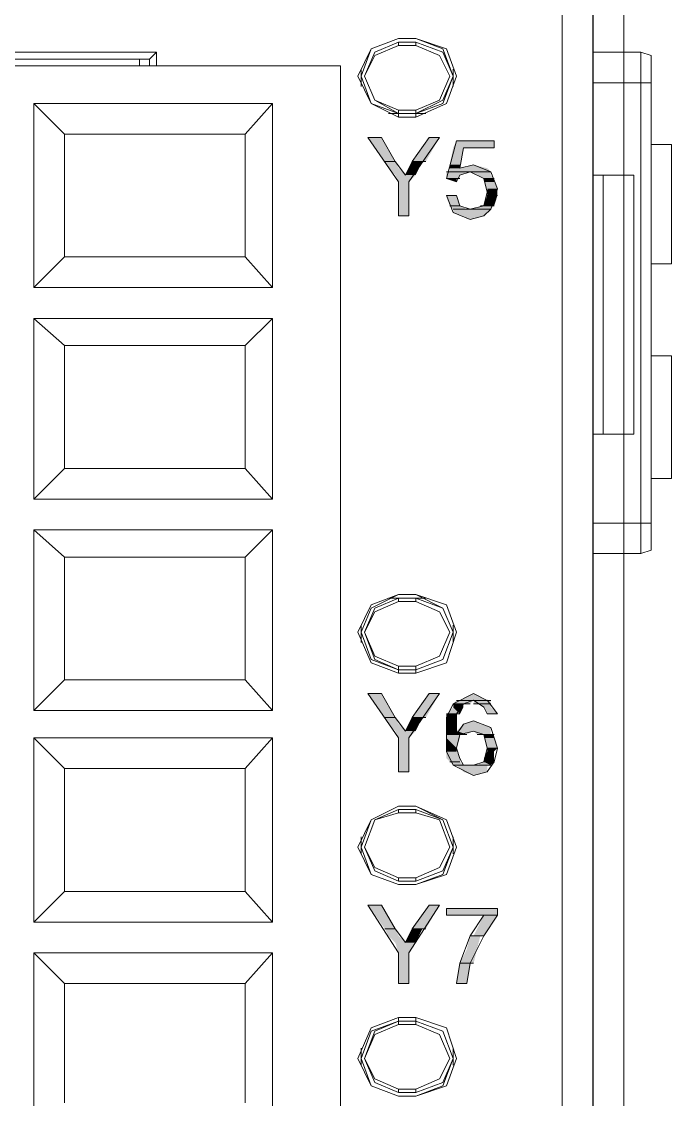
# Model space of a CAD drawing. Header units: millimetres. Extents: x -11 to 1219, y 0 to 1751.
# Drawn here: x 242.85 to 253.64, y 909.36 to 927.26 of the extents above; entities that cross this region are included whole.
import ezdxf

# ---------------------------------------------------------------- set-up
doc = ezdxf.new("R2010")
doc.units = ezdxf.units.MM
doc.header["$LTSCALE"] = 10
doc.layers.add('_MULTI_WIRE', color=9, linetype='CONTINUOUS')
doc.layers.add('PDF_Geometry', color=7, linetype='CONTINUOUS', true_color=0x151d1f)
doc.layers.add('PDF_Solid Fills', color=7, linetype='CONTINUOUS', true_color=0x070809)
doc.layers.get('_MULTI_WIRE').off()

# ---------------------------------------------------------------- blocks, each defined once
blk = doc.blocks.new('DVP-28SWS211R')
at = {"layer": 'PDF_Geometry', "color": 7, "lineweight": 9, "true_color": 0xffffff}
for p, q in [((0, 0), (0, -90.359)), ((45.208, -90.359), (45.208, 0)), ((-0.51, -0.453), (-0.51, -89.906)), ((45.718, -0.453), (45.718, -89.906)), ((42.035, -37.673), (42.488, -37.503)), ((42.488, -37.503), (42.035, -37.673)), ((42.092, -37.73), (42.488, -37.56)), ((42.488, -37.503), (42.772, -37.503)), ((42.772, -37.503), (42.488, -37.503)), ((42.488, -37.503), (42.488, -37.503)), ((42.772, -37.56), (42.488, -37.56)), ((42.488, -37.56), (42.488, -37.616)), ((42.772, -37.503), (42.772, -37.503)), ((42.772, -37.503), (43.225, -37.673)), ((42.772, -37.503), (43.282, -37.673)), ((42.772, -37.616), (42.772, -37.56)), ((43.225, -37.73), (42.772, -37.56)), ((30.818, -37.73), (38.466, -37.73)), ((38.466, -37.73), (38.353, -37.843)), ((38.466, -37.956), (38.466, -37.73)), ((42.035, -37.673), (41.809, -38.126)), ((41.865, -38.126), (42.035, -37.673)), ((41.922, -38.126), (42.092, -37.73)), ((42.488, -37.616), (42.092, -37.786)), ((42.772, -37.616), (42.488, -37.616)), ((43.168, -37.786), (42.772, -37.616)), ((43.225, -37.673), (43.395, -38.126)), ((43.395, -38.126), (43.225, -37.73)), ((43.282, -37.673), (43.452, -38.126)), ((46.511, -37.73), (45.718, -37.73)), ((46.511, -46.057), (46.511, -37.73)), ((46.681, -37.786), (46.511, -37.73)), ((38.353, -37.843), (30.932, -37.843)), ((38.183, -37.956), (38.183, -37.843)), ((38.353, -37.956), (38.353, -37.843)), ((42.092, -37.786), (41.922, -38.126)), ((43.338, -38.126), (43.168, -37.786)), ((46.681, -37.956), (46.681, -37.786)), ((41.525, -37.956), (30.365, -37.956)), ((41.525, -37.956), (41.525, -70.418)), ((41.809, -38.126), (42.035, -38.58)), ((41.865, -38.296), (41.865, -38.013)), ((42.035, -38.58), (41.865, -38.126)), ((42.092, -38.523), (41.922, -38.126)), ((41.922, -38.126), (42.092, -38.523)), ((43.168, -38.523), (43.338, -38.126)), ((43.395, -38.126), (43.225, -38.58)), ((43.225, -38.523), (43.395, -38.126)), ((43.452, -38.126), (43.282, -38.58)), ((43.395, -38.296), (43.395, -38.013)), ((46.681, -45.888), (46.681, -37.956)), ((45.718, -38.24), (46.681, -38.24)), ((40.392, -38.58), (36.427, -38.58)), ((36.427, -38.58), (36.427, -41.639)), ((36.427, -38.58), (36.937, -39.089)), ((39.939, -39.089), (40.392, -38.58)), ((40.392, -41.639), (40.392, -38.58)), ((42.488, -38.749), (42.035, -38.58)), ((42.035, -38.58), (42.488, -38.806)), ((42.488, -38.749), (42.092, -38.523)), ((42.092, -38.523), (42.488, -38.693)), ((42.772, -38.749), (43.225, -38.523)), ((42.772, -38.693), (43.168, -38.523)), ((43.225, -38.58), (42.772, -38.749)), ((43.282, -38.58), (42.772, -38.806)), ((42.942, -38.749), (42.318, -38.749)), ((42.488, -38.693), (42.772, -38.693)), ((42.488, -38.749), (42.488, -38.693)), ((42.488, -38.749), (42.488, -38.806)), ((42.772, -38.749), (42.488, -38.749)), ((42.488, -38.749), (42.772, -38.749)), ((42.488, -38.806), (42.772, -38.806)), ((42.772, -38.749), (42.772, -38.693)), ((42.772, -38.806), (42.772, -38.749)), ((36.937, -39.089), (39.939, -39.089)), ((36.937, -39.089), (36.937, -41.129)), ((39.939, -39.089), (39.939, -41.129)), ((41.979, -39.146), (42.205, -39.146)), ((42.205, -39.146), (41.979, -39.146)), ((42.205, -39.146), (41.979, -39.146)), ((41.979, -39.146), (42.488, -39.883)), ((42.432, -39.543), (42.205, -39.146)), ((42.658, -39.883), (43.168, -39.146)), ((42.998, -39.146), (42.715, -39.543)), ((42.998, -39.146), (43.168, -39.146)), ((43.168, -39.146), (42.998, -39.146)), ((43.168, -39.146), (42.998, -39.146)), ((43.451, -39.203), (43.282, -39.826)), ((43.451, -39.203), (44.075, -39.203)), ((44.075, -39.203), (43.451, -39.203)), ((44.075, -39.203), (43.451, -39.203)), ((44.075, -39.316), (44.075, -39.203)), ((43.508, -39.656), (43.565, -39.316)), ((43.565, -39.316), (44.075, -39.316)), ((44.075, -39.316), (43.565, -39.316)), ((43.565, -39.316), (44.075, -39.316)), ((46.681, -39.259), (47.021, -39.259)), ((47.021, -39.259), (47.021, -41.242)), ((42.262, -39.543), (42.432, -39.543)), ((42.432, -39.543), (42.262, -39.543)), ((42.262, -39.543), (42.432, -39.543)), ((42.432, -39.543), (42.262, -39.543)), ((42.602, -39.769), (42.432, -39.543)), ((42.715, -39.543), (42.602, -39.769)), ((42.715, -39.543), (42.885, -39.543)), ((42.885, -39.543), (42.715, -39.543)), ((42.715, -39.543), (42.942, -39.543)), ((42.885, -39.543), (42.715, -39.543)), ((42.942, -39.543), (42.885, -39.543)), ((43.338, -39.713), (43.282, -39.713)), ((43.282, -39.713), (44.018, -39.713)), ((44.018, -39.713), (43.338, -39.713)), ((43.338, -39.713), (44.018, -39.713)), ((44.018, -39.713), (43.338, -39.713)), ((43.735, -39.599), (43.508, -39.656)), ((43.508, -39.769), (43.678, -39.713)), ((43.678, -39.713), (43.905, -39.826)), ((44.018, -39.713), (43.735, -39.599)), ((44.131, -39.996), (44.018, -39.713)), ((42.488, -39.883), (42.488, -40.449)), ((42.658, -40.449), (42.658, -39.883)), ((43.282, -39.826), (43.451, -39.826)), ((43.451, -39.826), (43.282, -39.826)), ((43.282, -39.826), (43.508, -39.826)), ((43.451, -39.826), (43.282, -39.826)), ((43.282, -39.826), (43.451, -39.883)), ((43.451, -39.883), (43.508, -39.769)), ((43.508, -39.826), (43.451, -39.826)), ((43.905, -39.826), (44.075, -39.826)), ((44.075, -39.826), (43.905, -39.826)), ((43.905, -39.826), (44.075, -39.826)), ((44.075, -39.826), (43.905, -39.826)), ((43.905, -39.826), (43.961, -40.052)), ((45.718, -39.769), (46.397, -39.769)), ((45.888, -39.769), (45.888, -44.075)), ((46.397, -44.075), (46.397, -39.769)), ((43.961, -40.052), (43.905, -40.279)), ((44.018, -40.336), (44.131, -39.996)), ((43.451, -40.109), (43.282, -40.109)), ((43.282, -40.109), (43.451, -40.109)), ((43.451, -40.109), (43.282, -40.109)), ((43.282, -40.109), (43.395, -40.392)), ((43.451, -40.109), (43.451, -40.109)), ((43.508, -40.279), (43.451, -40.109)), ((43.961, -40.109), (44.131, -40.109)), ((44.131, -40.109), (43.961, -40.109)), ((43.961, -40.109), (44.131, -40.109)), ((44.131, -40.109), (43.961, -40.109)), ((42.488, -40.449), (42.658, -40.449)), ((42.658, -40.449), (42.488, -40.449)), ((42.488, -40.449), (42.658, -40.449)), ((43.338, -40.279), (43.508, -40.279)), ((43.508, -40.279), (43.338, -40.279)), ((43.338, -40.279), (43.508, -40.279)), ((43.508, -40.279), (43.338, -40.279)), ((43.395, -40.336), (43.678, -40.336)), ((43.678, -40.336), (43.395, -40.336)), ((43.395, -40.336), (43.678, -40.336)), ((43.678, -40.336), (43.395, -40.336)), ((43.395, -40.392), (43.678, -40.506)), ((43.678, -40.336), (43.508, -40.279)), ((43.905, -40.279), (43.678, -40.336)), ((43.735, -40.336), (43.678, -40.336)), ((43.678, -40.336), (44.018, -40.336)), ((43.678, -40.506), (43.905, -40.449)), ((44.018, -40.336), (43.735, -40.336)), ((43.735, -40.336), (44.018, -40.336)), ((44.018, -40.336), (43.735, -40.336)), ((43.905, -40.279), (43.848, -40.279)), ((43.848, -40.279), (44.075, -40.279)), ((44.075, -40.279), (43.905, -40.279)), ((43.905, -40.279), (44.075, -40.279)), ((44.075, -40.279), (43.905, -40.279)), ((43.905, -40.449), (44.018, -40.336)), ((36.937, -41.129), (36.427, -41.639)), ((39.939, -41.129), (36.937, -41.129)), ((39.939, -41.129), (40.392, -41.639)), ((46.681, -41.242), (47.021, -41.242)), ((36.427, -41.639), (40.392, -41.639)), ((40.392, -42.149), (36.427, -42.149)), ((36.427, -42.149), (36.427, -45.151)), ((36.427, -42.149), (36.937, -42.602)), ((40.392, -42.149), (39.939, -42.602)), ((40.392, -45.151), (40.392, -42.149)), ((39.939, -42.602), (36.937, -42.602)), ((36.937, -42.602), (36.937, -44.641)), ((39.939, -42.602), (39.939, -44.641)), ((46.681, -42.772), (47.021, -42.772)), ((47.021, -42.772), (47.021, -44.811)), ((45.718, -44.075), (46.397, -44.075)), ((36.427, -45.151), (36.937, -44.641)), ((36.937, -44.641), (39.939, -44.641)), ((39.939, -44.641), (40.392, -45.151)), ((46.681, -44.811), (47.021, -44.811)), ((36.427, -45.151), (40.392, -45.151)), ((45.718, -45.548), (46.681, -45.548)), ((40.392, -45.661), (36.427, -45.661)), ((36.937, -46.114), (36.427, -45.661)), ((36.427, -45.661), (36.427, -48.663)), ((40.392, -45.661), (39.939, -46.114)), ((40.392, -48.663), (40.392, -45.661)), ((46.681, -46.001), (46.511, -46.057)), ((46.681, -45.888), (46.681, -46.001)), ((39.939, -46.114), (36.937, -46.114)), ((36.937, -48.154), (36.937, -46.114)), ((39.939, -46.114), (39.939, -48.154)), ((45.718, -46.057), (46.511, -46.057)), ((46.511, -46.057), (45.718, -46.057)), ((42.035, -46.964), (42.488, -46.737)), ((42.488, -46.737), (42.035, -46.907)), ((42.092, -46.964), (42.488, -46.794)), ((42.488, -46.851), (42.092, -47.021)), ((42.942, -46.794), (42.318, -46.794)), ((42.488, -46.737), (42.772, -46.737)), ((42.772, -46.737), (42.488, -46.737)), ((42.488, -46.737), (42.488, -46.737)), ((42.772, -46.794), (42.488, -46.794)), ((42.488, -46.794), (42.488, -46.851)), ((42.772, -46.851), (42.488, -46.851)), ((42.772, -46.737), (42.772, -46.737)), ((42.772, -46.737), (43.225, -46.964)), ((42.772, -46.737), (43.282, -46.907)), ((42.772, -46.851), (42.772, -46.794)), ((43.225, -46.964), (42.772, -46.794)), ((43.168, -47.021), (42.772, -46.851)), ((42.035, -46.907), (41.809, -47.36)), ((41.865, -47.36), (42.035, -46.964)), ((41.922, -47.361), (42.092, -46.964)), ((42.092, -47.021), (41.922, -47.36)), ((43.338, -47.36), (43.168, -47.021)), ((43.225, -46.964), (43.395, -47.36)), ((43.395, -47.36), (43.225, -46.964)), ((43.282, -46.907), (43.452, -47.36)), ((41.865, -47.53), (41.865, -47.247)), ((43.395, -47.53), (43.395, -47.247)), ((41.809, -47.36), (42.035, -47.87)), ((42.035, -47.814), (41.865, -47.36)), ((41.922, -47.36), (42.092, -47.757)), ((42.092, -47.814), (41.922, -47.361)), ((43.168, -47.757), (43.338, -47.36)), ((43.395, -47.36), (43.225, -47.814)), ((43.225, -47.814), (43.395, -47.36)), ((43.452, -47.36), (43.282, -47.87)), ((42.092, -47.757), (42.488, -47.927)), ((42.772, -47.927), (43.168, -47.757)), ((42.488, -47.984), (42.035, -47.814)), ((42.035, -47.87), (42.488, -48.04)), ((42.488, -47.984), (42.092, -47.814)), ((42.488, -47.927), (42.772, -47.927)), ((42.488, -47.984), (42.488, -47.927)), ((43.225, -47.814), (42.772, -47.984)), ((42.772, -47.984), (43.225, -47.814)), ((43.282, -47.87), (42.772, -48.04)), ((42.772, -47.984), (42.772, -47.927)), ((36.427, -48.663), (36.937, -48.154)), ((36.937, -48.154), (39.939, -48.154)), ((39.939, -48.154), (40.392, -48.663)), ((42.488, -47.984), (42.488, -48.04)), ((42.772, -47.984), (42.488, -47.984)), ((42.488, -47.984), (42.772, -47.984)), ((42.488, -48.04), (42.772, -48.04)), ((42.772, -48.04), (42.772, -47.984)), ((41.979, -48.38), (42.205, -48.38)), ((42.205, -48.38), (41.979, -48.38)), ((42.205, -48.38), (41.979, -48.38)), ((41.979, -48.38), (42.488, -49.117)), ((42.432, -48.777), (42.205, -48.38)), ((42.658, -49.117), (43.168, -48.38)), ((42.998, -48.38), (42.715, -48.777)), ((42.998, -48.38), (43.168, -48.38)), ((43.168, -48.38), (42.998, -48.38)), ((43.168, -48.38), (42.998, -48.38)), ((43.735, -48.38), (43.395, -48.55)), ((43.508, -48.494), (43.452, -48.494)), ((43.452, -48.494), (44.018, -48.494)), ((44.018, -48.494), (43.508, -48.494)), ((43.508, -48.494), (44.018, -48.494)), ((44.018, -48.494), (43.508, -48.494)), ((43.565, -48.55), (43.735, -48.493)), ((43.961, -48.494), (43.735, -48.38)), ((43.735, -48.493), (43.905, -48.607)), ((44.131, -48.72), (43.961, -48.493)), ((36.427, -48.663), (40.392, -48.663)), ((43.395, -48.55), (43.282, -48.777)), ((43.395, -48.55), (43.565, -48.55)), ((43.565, -48.55), (43.395, -48.55)), ((43.395, -48.55), (43.678, -48.55)), ((43.565, -48.55), (43.395, -48.55)), ((43.452, -48.72), (43.565, -48.55)), ((43.678, -48.55), (43.565, -48.55)), ((43.735, -48.55), (44.018, -48.55)), ((44.018, -48.55), (43.735, -48.55)), ((43.735, -48.55), (44.018, -48.55)), ((44.018, -48.55), (43.735, -48.55)), ((43.905, -48.607), (43.961, -48.72)), ((42.262, -48.777), (42.432, -48.777)), ((42.432, -48.777), (42.262, -48.777)), ((42.262, -48.777), (42.432, -48.777)), ((42.432, -48.777), (42.262, -48.777)), ((42.602, -49.003), (42.432, -48.777)), ((42.715, -48.777), (42.602, -49.003)), ((42.715, -48.777), (42.885, -48.777)), ((42.885, -48.777), (42.715, -48.777)), ((42.715, -48.777), (42.942, -48.777)), ((42.885, -48.777), (42.715, -48.777)), ((42.942, -48.777), (42.885, -48.777)), ((43.282, -48.72), (43.451, -48.72)), ((43.451, -48.72), (43.282, -48.72)), ((43.282, -48.72), (43.508, -48.72)), ((43.451, -48.72), (43.282, -48.72)), ((43.282, -48.72), (43.451, -48.72)), ((43.451, -48.72), (43.282, -48.72)), ((43.282, -48.72), (43.451, -48.72)), ((43.451, -48.72), (43.282, -48.72)), ((43.282, -48.777), (43.282, -49.117)), ((43.508, -48.72), (43.451, -48.72)), ((43.452, -49.06), (43.452, -48.72)), ((43.735, -48.833), (43.565, -48.89)), ((44.018, -48.947), (43.735, -48.833)), ((43.961, -48.72), (43.961, -48.72)), ((43.961, -48.72), (43.961, -48.72)), ((43.961, -48.72), (44.131, -48.72)), ((44.131, -48.72), (43.961, -48.72)), ((43.961, -48.72), (43.961, -48.72)), ((43.961, -48.72), (43.961, -48.72)), ((43.961, -48.72), (43.961, -48.72)), ((43.961, -48.72), (44.131, -48.72)), ((43.565, -48.89), (43.452, -49.06)), ((43.508, -49.06), (43.735, -49.003)), ((43.735, -49.003), (43.905, -49.06)), ((44.131, -49.287), (44.018, -48.947)), ((40.392, -49.117), (36.427, -49.117)), ((36.937, -49.627), (36.427, -49.117)), ((36.427, -49.117), (36.427, -52.176)), ((40.392, -49.117), (39.939, -49.627)), ((40.392, -52.176), (40.392, -49.117)), ((42.488, -49.117), (42.488, -49.683)), ((42.658, -49.683), (42.658, -49.117)), ((43.282, -49.06), (43.508, -49.06)), ((43.508, -49.06), (43.282, -49.06)), ((43.282, -49.06), (43.621, -49.06)), ((43.508, -49.06), (43.282, -49.06)), ((43.282, -49.06), (43.508, -49.06)), ((43.508, -49.06), (43.282, -49.06)), ((43.282, -49.06), (43.508, -49.06)), ((43.508, -49.06), (43.282, -49.06)), ((43.282, -49.117), (43.282, -49.343)), ((43.452, -49.287), (43.508, -49.06)), ((43.621, -49.06), (43.508, -49.06)), ((43.791, -49.06), (44.075, -49.06)), ((44.075, -49.06), (43.791, -49.06)), ((43.791, -49.06), (44.075, -49.06)), ((44.075, -49.06), (43.791, -49.06)), ((43.905, -49.06), (44.075, -49.06)), ((44.075, -49.06), (43.905, -49.06)), ((43.905, -49.06), (44.075, -49.06)), ((44.075, -49.06), (43.905, -49.06)), ((43.905, -49.06), (43.961, -49.287)), ((43.282, -49.287), (43.451, -49.287)), ((43.451, -49.287), (43.282, -49.287)), ((43.282, -49.287), (43.451, -49.287)), ((43.451, -49.287), (43.282, -49.287)), ((43.282, -49.287), (43.451, -49.287)), ((43.451, -49.287), (43.282, -49.287)), ((43.282, -49.287), (43.451, -49.287)), ((43.451, -49.287), (43.282, -49.287)), ((43.282, -49.343), (43.395, -49.57)), ((43.508, -49.457), (43.452, -49.287)), ((43.961, -49.287), (43.905, -49.513)), ((43.961, -49.287), (44.131, -49.287)), ((44.131, -49.287), (43.961, -49.287)), ((43.961, -49.287), (44.131, -49.287)), ((44.131, -49.287), (43.961, -49.287)), ((43.961, -49.287), (44.131, -49.287)), ((44.131, -49.287), (43.961, -49.287)), ((43.961, -49.287), (44.131, -49.287)), ((44.131, -49.287), (43.961, -49.287)), ((44.075, -49.513), (44.131, -49.287)), ((43.338, -49.513), (43.508, -49.513)), ((43.508, -49.513), (43.338, -49.513)), ((43.338, -49.513), (43.508, -49.513)), ((43.508, -49.513), (43.338, -49.513)), ((43.395, -49.57), (43.678, -49.57)), ((43.678, -49.57), (43.395, -49.57)), ((43.395, -49.57), (43.678, -49.57)), ((43.678, -49.57), (43.395, -49.57)), ((43.395, -49.57), (43.735, -49.57)), ((43.735, -49.57), (43.395, -49.57)), ((43.395, -49.57), (43.735, -49.57)), ((43.735, -49.57), (43.395, -49.57)), ((43.395, -49.57), (43.735, -49.74)), ((43.565, -49.57), (43.508, -49.457)), ((43.735, -49.57), (43.565, -49.57)), ((43.905, -49.513), (43.735, -49.57)), ((43.791, -49.57), (43.735, -49.57)), ((43.735, -49.57), (44.018, -49.57)), ((43.735, -49.57), (43.961, -49.57)), ((43.961, -49.57), (43.735, -49.57)), ((43.735, -49.57), (44.018, -49.57)), ((43.961, -49.57), (43.735, -49.57)), ((44.018, -49.57), (43.791, -49.57)), ((43.791, -49.57), (44.018, -49.57)), ((44.018, -49.57), (43.791, -49.57)), ((43.905, -49.513), (44.075, -49.513)), ((44.075, -49.513), (43.905, -49.513)), ((43.905, -49.513), (44.075, -49.513)), ((44.075, -49.513), (43.905, -49.513)), ((43.961, -49.683), (44.075, -49.513)), ((44.018, -49.57), (43.961, -49.57)), ((39.939, -49.627), (36.937, -49.627)), ((36.937, -51.666), (36.937, -49.627)), ((39.939, -49.627), (39.939, -51.666)), ((42.488, -49.683), (42.658, -49.683)), ((42.658, -49.683), (42.488, -49.683)), ((42.488, -49.683), (42.658, -49.683)), ((43.735, -49.74), (43.961, -49.683)), ((42.035, -50.476), (42.488, -50.25)), ((42.488, -50.25), (42.035, -50.476)), ((42.488, -50.25), (42.772, -50.25)), ((42.772, -50.25), (42.488, -50.25)), ((42.488, -50.25), (42.488, -50.25)), ((42.772, -50.25), (42.772, -50.25)), ((42.772, -50.25), (43.225, -50.476)), ((43.282, -50.476), (42.772, -50.25)), ((42.035, -50.476), (41.809, -50.93)), ((41.865, -50.93), (42.035, -50.476)), ((41.922, -50.93), (42.092, -50.476)), ((42.092, -50.476), (41.922, -50.93)), ((42.092, -50.476), (42.488, -50.306)), ((42.488, -50.363), (42.092, -50.476)), ((42.772, -50.306), (42.488, -50.306)), ((42.488, -50.306), (42.488, -50.363)), ((42.772, -50.363), (42.488, -50.363)), ((42.772, -50.363), (42.772, -50.306)), ((42.772, -50.306), (43.225, -50.476)), ((43.168, -50.476), (42.772, -50.363)), ((43.338, -50.93), (43.168, -50.476)), ((43.225, -50.476), (43.395, -50.93)), ((43.225, -50.476), (43.395, -50.93)), ((43.452, -50.93), (43.282, -50.476)), ((41.865, -51.043), (41.865, -50.76)), ((43.395, -51.043), (43.395, -50.76)), ((41.809, -50.93), (42.035, -51.383)), ((42.035, -51.383), (41.865, -50.93)), ((42.092, -51.326), (41.922, -50.93)), ((41.922, -50.93), (42.092, -51.269)), ((43.168, -51.269), (43.338, -50.93)), ((43.395, -50.93), (43.225, -51.326)), ((43.395, -50.93), (43.225, -51.383)), ((43.282, -51.383), (43.452, -50.93)), ((42.092, -51.269), (42.488, -51.439)), ((42.488, -51.496), (42.092, -51.326)), ((42.772, -51.439), (43.168, -51.269)), ((43.225, -51.326), (42.772, -51.496)), ((42.488, -51.553), (42.035, -51.383)), ((42.035, -51.383), (42.488, -51.553)), ((42.488, -51.439), (42.488, -51.496)), ((42.488, -51.439), (42.772, -51.439)), ((42.488, -51.496), (42.772, -51.496)), ((42.772, -51.553), (42.488, -51.553)), ((42.488, -51.553), (42.772, -51.553)), ((42.488, -51.553), (42.488, -51.553)), ((43.225, -51.383), (42.772, -51.553)), ((42.772, -51.553), (43.282, -51.383)), ((42.772, -51.496), (42.772, -51.439)), ((42.772, -51.553), (42.772, -51.553)), ((36.427, -52.176), (36.937, -51.666)), ((36.937, -51.666), (39.939, -51.666)), ((39.939, -51.666), (40.392, -52.176)), ((41.979, -51.893), (42.205, -51.893)), ((42.205, -51.893), (41.979, -51.893)), ((42.205, -51.893), (41.979, -51.893)), ((41.979, -51.893), (42.488, -52.686)), ((42.432, -52.289), (42.205, -51.893)), ((42.658, -52.686), (43.168, -51.893)), ((42.998, -51.893), (42.715, -52.289)), ((42.998, -51.893), (43.168, -51.893)), ((43.168, -51.893), (42.998, -51.893)), ((43.168, -51.893), (42.998, -51.893)), ((43.282, -51.949), (44.131, -51.949)), ((44.131, -51.949), (43.282, -51.949)), ((43.282, -52.063), (43.282, -51.949)), ((43.282, -51.949), (44.131, -51.949)), ((43.282, -52.063), (44.131, -52.063)), ((44.131, -52.063), (43.282, -52.063)), ((43.282, -52.063), (44.131, -52.063)), ((44.131, -52.063), (43.282, -52.063)), ((43.282, -52.063), (43.905, -52.063)), ((43.905, -52.063), (43.282, -52.063)), ((43.905, -52.063), (43.282, -52.063)), ((43.905, -52.063), (43.678, -52.402)), ((44.131, -52.063), (43.905, -52.402)), ((44.131, -51.949), (44.131, -52.063)), ((36.427, -52.176), (40.392, -52.176)), ((42.262, -52.289), (42.432, -52.289)), ((42.432, -52.289), (42.262, -52.289)), ((42.262, -52.289), (42.432, -52.289)), ((42.432, -52.289), (42.262, -52.289)), ((42.602, -52.516), (42.432, -52.289)), ((42.715, -52.289), (42.602, -52.516)), ((42.715, -52.289), (42.885, -52.289)), ((42.885, -52.289), (42.715, -52.289)), ((42.715, -52.289), (42.942, -52.289)), ((42.885, -52.289), (42.715, -52.289)), ((42.942, -52.289), (42.885, -52.289)), ((43.678, -52.402), (43.508, -52.856)), ((43.735, -52.402), (43.678, -52.402)), ((43.678, -52.402), (43.848, -52.402)), ((43.905, -52.402), (43.678, -52.856)), ((43.848, -52.402), (43.735, -52.402)), ((43.735, -52.402), (43.905, -52.402)), ((43.848, -52.402), (43.735, -52.402)), ((43.905, -52.402), (43.848, -52.402)), ((40.392, -52.686), (36.427, -52.686)), ((36.937, -53.196), (36.427, -52.686)), ((36.427, -52.686), (36.427, -55.688)), ((40.392, -52.686), (39.939, -53.196)), ((40.392, -55.688), (40.392, -52.686)), ((42.488, -52.686), (42.488, -53.196)), ((42.658, -53.196), (42.658, -52.686)), ((43.508, -52.856), (43.452, -53.196)), ((43.508, -52.856), (43.678, -52.856)), ((43.678, -52.856), (43.508, -52.856)), ((43.508, -52.856), (43.735, -52.856)), ((43.678, -52.856), (43.508, -52.856)), ((43.621, -53.196), (43.678, -52.856)), ((43.735, -52.856), (43.678, -52.856)), ((39.939, -53.196), (36.937, -53.196)), ((36.937, -55.178), (36.937, -53.196)), ((39.939, -53.196), (39.939, -55.178)), ((42.488, -53.196), (42.658, -53.196)), ((42.658, -53.196), (42.488, -53.196)), ((42.488, -53.196), (42.658, -53.196)), ((43.451, -53.196), (43.621, -53.196)), ((43.621, -53.196), (43.451, -53.196)), ((43.452, -53.196), (43.621, -53.196)), ((42.035, -53.932), (42.488, -53.762)), ((42.035, -53.989), (42.488, -53.819)), ((42.488, -53.819), (42.092, -53.989)), ((42.488, -53.875), (42.092, -54.045)), ((42.772, -53.762), (42.488, -53.762)), ((42.488, -53.762), (42.488, -53.819)), ((42.488, -53.819), (42.772, -53.819)), ((42.772, -53.819), (42.488, -53.819)), ((42.488, -53.819), (42.488, -53.875)), ((42.772, -53.875), (42.488, -53.875)), ((42.772, -53.819), (42.772, -53.762)), ((43.282, -53.932), (42.772, -53.762)), ((42.772, -53.819), (42.772, -53.875)), ((42.772, -53.819), (43.225, -53.989)), ((42.772, -53.819), (43.225, -53.989)), ((43.168, -54.045), (42.772, -53.875)), ((41.809, -54.442), (42.035, -53.932)), ((41.865, -54.442), (42.035, -53.989)), ((42.092, -53.989), (41.922, -54.442)), ((42.092, -54.045), (41.922, -54.442)), ((43.338, -54.442), (43.168, -54.045)), ((43.225, -53.989), (43.395, -54.442)), ((43.225, -53.989), (43.395, -54.442)), ((43.452, -54.442), (43.282, -53.932)), ((41.865, -54.555), (41.865, -54.272)), ((43.395, -54.555), (43.395, -54.272)), ((42.035, -54.895), (41.809, -54.442)), ((42.035, -54.895), (41.865, -54.442)), ((41.922, -54.442), (42.092, -54.838)), ((41.922, -54.442), (42.092, -54.782)), ((43.168, -54.782), (43.338, -54.442)), ((43.395, -54.442), (43.225, -54.838)), ((43.395, -54.442), (43.225, -54.895)), ((43.282, -54.895), (43.452, -54.442)), ((42.488, -55.065), (42.035, -54.895)), ((42.488, -55.065), (42.035, -54.895)), ((42.092, -54.782), (42.488, -54.952)), ((42.092, -54.838), (42.488, -55.008)), ((42.488, -54.952), (42.488, -55.008)), ((42.488, -54.952), (42.772, -54.952)), ((42.772, -54.952), (43.168, -54.782)), ((43.225, -54.838), (42.772, -55.008)), ((43.225, -54.895), (42.772, -55.065)), ((42.772, -55.065), (43.282, -54.895)), ((42.772, -55.008), (42.772, -54.952)), ((42.488, -55.008), (42.772, -55.008)), ((42.772, -55.065), (42.488, -55.065)), ((42.488, -55.065), (42.772, -55.065)), ((42.488, -55.065), (42.488, -55.065)), ((42.772, -55.065), (42.772, -55.065))]:
    blk.add_line(p, q, dxfattribs=at)
at = {"layer": 'PDF_Solid Fills', "color": 7, "lineweight": 9, "true_color": 0xffffff, "transparency": 33554559}
for points in [[(41.979, -39.146), (42.262, -39.543), (42.432, -39.543)], [(41.979, -39.146), (42.205, -39.146), (42.432, -39.543)], [(42.998, -39.146), (42.715, -39.543), (42.942, -39.543)], [(42.998, -39.146), (43.168, -39.146), (42.942, -39.543)], [(43.451, -39.203), (43.395, -39.316), (44.075, -39.316)], [(43.451, -39.203), (44.075, -39.203), (44.075, -39.316)], [(43.395, -39.316), (43.338, -39.599), (43.508, -39.599)], [(43.395, -39.316), (43.565, -39.316), (43.508, -39.599)], [(42.262, -39.543), (42.318, -39.656), (42.488, -39.656)], [(42.262, -39.543), (42.432, -39.543), (42.488, -39.656)], [(42.715, -39.543), (42.658, -39.656), (42.828, -39.656)], [(42.715, -39.543), (42.885, -39.543), (42.828, -39.656)], [(42.318, -39.656), (42.432, -39.769), (42.602, -39.769)], [(42.318, -39.656), (42.488, -39.656), (42.602, -39.769)], [(42.658, -39.656), (42.602, -39.769), (42.772, -39.769)], [(42.658, -39.656), (42.828, -39.656), (42.772, -39.769)], [(43.282, -39.713), (43.282, -39.769), (43.508, -39.769)], [(43.282, -39.713), (43.678, -39.713), (43.508, -39.769)], [(43.338, -39.599), (43.338, -39.656), (43.508, -39.656)], [(43.338, -39.599), (43.508, -39.599), (43.508, -39.656)], [(43.338, -39.656), (43.338, -39.713), (44.018, -39.713)], [(43.338, -39.656), (43.961, -39.656), (44.018, -39.713)], [(43.735, -39.599), (43.508, -39.656), (43.961, -39.656)], [(43.678, -39.713), (43.791, -39.769), (44.018, -39.769)], [(43.678, -39.713), (44.018, -39.713), (44.018, -39.769)], [(42.432, -39.769), (42.488, -39.882), (42.658, -39.882)], [(42.432, -39.769), (42.772, -39.769), (42.658, -39.882)], [(42.488, -39.882), (42.488, -40.449), (42.658, -40.449)], [(42.488, -39.882), (42.658, -39.882), (42.658, -40.449)], [(43.282, -39.769), (43.282, -39.826), (43.508, -39.826)], [(43.282, -39.769), (43.508, -39.769), (43.508, -39.826)], [(43.282, -39.826), (43.451, -39.826), (43.451, -39.883)], [(43.791, -39.769), (43.905, -39.826), (44.075, -39.826)], [(43.791, -39.769), (44.018, -39.769), (44.075, -39.826)], [(43.905, -39.826), (43.905, -39.883), (44.075, -39.883)], [(43.905, -39.826), (44.075, -39.826), (44.075, -39.883)], [(43.905, -39.882), (43.961, -39.996), (44.131, -39.996)], [(43.905, -39.882), (44.075, -39.882), (44.131, -39.996)], [(43.961, -39.996), (43.961, -40.052), (44.131, -40.052)], [(43.961, -39.996), (44.131, -39.996), (44.131, -40.052)], [(43.961, -40.052), (43.961, -40.109), (44.131, -40.109)], [(43.961, -40.052), (44.131, -40.052), (44.131, -40.109)], [(43.282, -40.109), (43.338, -40.279), (43.508, -40.279)], [(43.282, -40.109), (43.451, -40.109), (43.508, -40.279)], [(43.961, -40.109), (43.905, -40.279), (44.075, -40.279)], [(43.961, -40.109), (44.131, -40.109), (44.075, -40.279)], [(43.338, -40.279), (43.395, -40.336), (43.621, -40.336)], [(43.338, -40.279), (43.508, -40.279), (43.621, -40.336)], [(43.395, -40.336), (43.395, -40.392), (43.961, -40.392)], [(43.395, -40.336), (44.018, -40.336), (43.961, -40.392)], [(43.395, -40.392), (43.565, -40.449), (43.905, -40.449)], [(43.395, -40.392), (43.961, -40.392), (43.905, -40.449)], [(43.565, -40.449), (43.905, -40.449), (43.678, -40.506)], [(43.848, -40.279), (43.735, -40.336), (44.018, -40.336)], [(43.848, -40.279), (44.075, -40.279), (44.018, -40.336)], [(41.979, -48.38), (42.262, -48.777), (42.432, -48.777)], [(41.979, -48.38), (42.205, -48.38), (42.432, -48.777)], [(42.998, -48.38), (42.715, -48.777), (42.942, -48.777)], [(42.998, -48.38), (43.168, -48.38), (42.942, -48.777)], [(43.451, -48.494), (43.395, -48.55), (43.678, -48.55)], [(43.451, -48.494), (43.735, -48.494), (43.678, -48.55)], [(43.735, -48.38), (43.508, -48.493), (43.961, -48.493)], [(43.735, -48.494), (43.735, -48.55), (44.018, -48.55)], [(43.735, -48.494), (44.018, -48.494), (44.018, -48.55)], [(43.395, -48.607), (43.282, -48.72), (43.508, -48.72)], [(43.395, -48.55), (43.395, -48.607), (43.565, -48.607)], [(43.395, -48.55), (43.565, -48.55), (43.565, -48.607)], [(43.395, -48.607), (43.565, -48.607), (43.508, -48.72)], [(43.791, -48.55), (43.905, -48.607), (44.018, -48.607)], [(43.791, -48.55), (44.018, -48.55), (44.018, -48.607)], [(43.905, -48.607), (43.961, -48.72), (44.131, -48.72)], [(43.905, -48.607), (44.018, -48.607), (44.131, -48.72)], [(42.262, -48.777), (42.318, -48.89), (42.488, -48.89)], [(42.262, -48.777), (42.432, -48.777), (42.488, -48.89)], [(42.715, -48.777), (42.658, -48.89), (42.828, -48.89)], [(42.715, -48.777), (42.885, -48.777), (42.828, -48.89)], [(43.282, -48.72), (43.282, -48.777), (43.451, -48.777)], [(43.282, -48.72), (43.451, -48.72), (43.451, -48.777)], [(43.282, -48.777), (43.282, -48.833), (43.451, -48.833)], [(43.282, -48.777), (43.451, -48.777), (43.451, -48.833)], [(43.282, -48.833), (43.282, -48.89), (43.451, -48.89)], [(43.282, -48.833), (43.451, -48.833), (43.451, -48.89)], [(43.735, -48.833), (43.565, -48.89), (43.848, -48.89)], [(42.318, -48.89), (42.432, -49.003), (42.602, -49.003)], [(42.318, -48.89), (42.488, -48.89), (42.602, -49.003)], [(42.432, -49.003), (42.488, -49.117), (42.658, -49.117)], [(42.432, -49.003), (42.772, -49.003), (42.658, -49.117)], [(42.658, -48.89), (42.602, -49.003), (42.772, -49.003)], [(42.658, -48.89), (42.828, -48.89), (42.772, -49.003)], [(43.282, -48.89), (43.282, -48.947), (43.451, -48.947)], [(43.282, -48.89), (43.451, -48.89), (43.451, -48.947)], [(43.282, -48.947), (43.282, -49.003), (43.451, -49.003)], [(43.282, -48.947), (43.451, -48.947), (43.451, -49.003)], [(43.282, -49.003), (43.282, -49.06), (43.451, -49.06)], [(43.282, -49.003), (43.451, -49.003), (43.451, -49.06)], [(43.451, -49.003), (43.451, -49.06), (43.621, -49.06)], [(43.451, -49.003), (43.735, -49.003), (43.621, -49.06)], [(43.508, -48.947), (43.452, -49.003), (44.018, -49.003)], [(43.565, -48.89), (43.508, -48.947), (44.018, -48.947)], [(43.508, -48.947), (44.018, -48.947), (44.018, -49.003)], [(43.565, -48.89), (43.848, -48.89), (44.018, -48.947)], [(43.735, -49.003), (43.791, -49.06), (44.018, -49.06)], [(43.735, -49.003), (44.018, -49.003), (44.018, -49.06)], [(42.488, -49.117), (42.488, -49.683), (42.658, -49.683)], [(42.488, -49.117), (42.658, -49.117), (42.658, -49.683)], [(43.282, -49.06), (43.282, -49.117), (43.508, -49.117)], [(43.282, -49.06), (43.508, -49.06), (43.508, -49.117)], [(43.282, -49.117), (43.282, -49.287), (43.451, -49.287)], [(43.282, -49.117), (43.508, -49.117), (43.451, -49.287)], [(43.905, -49.06), (43.905, -49.117), (44.075, -49.117)], [(43.905, -49.06), (44.075, -49.06), (44.075, -49.117)], [(43.905, -49.117), (43.961, -49.287), (44.131, -49.287)], [(43.905, -49.117), (44.075, -49.117), (44.131, -49.287)], [(43.282, -49.287), (43.282, -49.343), (43.451, -49.343)], [(43.282, -49.287), (43.451, -49.287), (43.451, -49.343)], [(43.282, -49.343), (43.282, -49.457), (43.508, -49.457)], [(43.282, -49.343), (43.451, -49.343), (43.508, -49.457)], [(43.961, -49.343), (43.905, -49.457), (44.075, -49.457)], [(43.961, -49.287), (43.961, -49.343), (44.075, -49.343)], [(43.961, -49.287), (44.131, -49.287), (44.075, -49.343)], [(43.961, -49.343), (44.075, -49.343), (44.075, -49.457)], [(43.282, -49.457), (43.338, -49.513), (43.508, -49.513)], [(43.282, -49.457), (43.508, -49.457), (43.508, -49.513)], [(43.338, -49.513), (43.395, -49.57), (43.565, -49.57)], [(43.338, -49.513), (43.508, -49.513), (43.565, -49.57)], [(43.451, -49.57), (43.565, -49.683), (43.961, -49.683)], [(43.451, -49.57), (43.961, -49.57), (43.961, -49.683)], [(43.905, -49.513), (43.791, -49.57), (44.018, -49.57)], [(43.905, -49.457), (43.905, -49.513), (44.075, -49.513)], [(43.905, -49.457), (44.075, -49.457), (44.075, -49.513)], [(43.905, -49.513), (44.075, -49.513), (44.018, -49.57)], [(43.565, -49.683), (43.961, -49.683), (43.735, -49.74)], [(41.979, -51.893), (42.262, -52.289), (42.432, -52.289)], [(41.979, -51.893), (42.205, -51.893), (42.432, -52.289)], [(42.998, -51.893), (42.715, -52.289), (42.942, -52.289)], [(42.998, -51.893), (43.168, -51.893), (42.942, -52.289)], [(43.282, -51.949), (43.282, -52.063), (44.131, -52.063)], [(43.282, -51.949), (44.131, -51.949), (44.131, -52.063)], [(43.905, -52.063), (43.735, -52.402), (43.905, -52.402)], [(43.905, -52.063), (44.131, -52.063), (43.905, -52.402)], [(42.262, -52.289), (42.318, -52.402), (42.488, -52.402)], [(42.262, -52.289), (42.432, -52.289), (42.488, -52.402)], [(42.318, -52.402), (42.432, -52.516), (42.602, -52.516)], [(42.318, -52.402), (42.488, -52.402), (42.602, -52.516)], [(42.658, -52.402), (42.602, -52.516), (42.772, -52.516)], [(42.715, -52.289), (42.658, -52.402), (42.828, -52.402)], [(42.658, -52.402), (42.828, -52.402), (42.772, -52.516)], [(42.715, -52.289), (42.885, -52.289), (42.828, -52.402)], [(43.678, -52.402), (43.621, -52.629), (43.791, -52.629)], [(43.678, -52.402), (43.848, -52.402), (43.791, -52.629)], [(42.432, -52.516), (42.488, -52.686), (42.658, -52.686)], [(42.432, -52.516), (42.772, -52.516), (42.658, -52.686)], [(43.621, -52.629), (43.508, -52.856), (43.735, -52.856)], [(43.621, -52.629), (43.791, -52.629), (43.735, -52.856)], [(42.488, -52.686), (42.488, -53.196), (42.658, -53.196)], [(42.488, -52.686), (42.658, -52.686), (42.658, -53.196)], [(43.508, -52.856), (43.452, -53.196), (43.621, -53.196)], [(43.508, -52.856), (43.678, -52.856), (43.621, -53.196)]]:
    blk.add_solid(points, dxfattribs=at)

msp = doc.modelspace()

# ---------------------------------------------------------------- block references
at = {"layer": '_MULTI_WIRE'}
for p in [(206.6221, 964.4776), (206.6221, 964.4776), (206.6221, 964.4776), (206.6221, 964.4776), (252.8495, 964.4776)]:
    msp.add_blockref('DVP-28SWS211R', p, dxfattribs=at)

doc.saveas('drawing.dxf')
